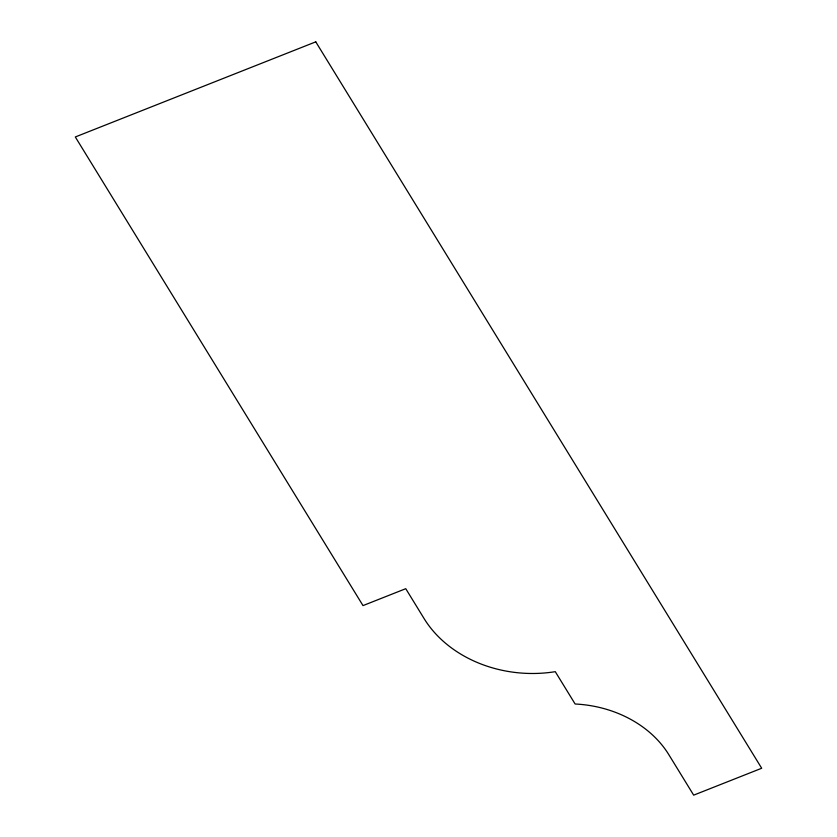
<?xml version="1.0" encoding="UTF-8"?>
<svg xmlns="http://www.w3.org/2000/svg" width="837" height="837" viewBox="0 0 837 837"><rect width="100%" height="100%" fill="white"/><g stroke="black" fill="none" stroke-linecap="round" stroke-linejoin="round"><path stroke-width="1.26" d="M315.769 41.85L75.309 136.965L363.007 605.601L405.757 588.693L423.867 618.208A118.676 96.736 3 0 0 555.276 671.672L575.124 704.001A109.783 89.486 3 0 1 668.596 754.294L693.674 795.15L761.691 768.251L315.769 41.85"/></g></svg>
